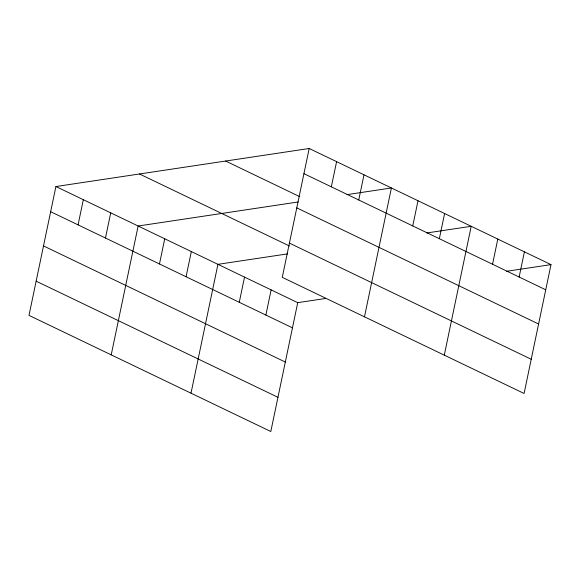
<?xml version="1.0" encoding="UTF-8"?>
<svg xmlns="http://www.w3.org/2000/svg" width="580" height="580" viewBox="0 0 580 580"><rect width="100%" height="100%" fill="white"/><g stroke="black" fill="none" stroke-linecap="round" stroke-linejoin="round"><path stroke-width="0.87" d="M309.191 148.487L282.271 277.341L524.081 393.472L551 264.618L309.191 148.487L55.919 186.528L29 315.382L270.809 431.513L297.728 302.659L325.59 298.475M78.061 224.873L83.324 199.687M105.466 238.032L110.729 212.853M111.215 354.866L138.134 226.012L298.258 201.963M159.471 263.973L164.734 238.786M186.071 276.74L191.335 251.561M191.008 393.189L217.935 264.335L287.579 253.873M239.272 302.289L244.528 277.11M265.872 315.063L271.128 289.884M331.332 186.832L336.596 161.646M358.737 199.991L364.001 174.812M364.486 316.825L391.406 187.971L347.007 194.641M412.742 225.924L418.006 200.745M439.343 238.699L444.606 213.52M444.28 355.149L471.207 226.294L426.8 232.964M492.543 264.248L497.799 239.069M519.143 277.023L524.4 251.843M506.601 271.288L551 264.618M303.927 173.666L545.736 289.797M225.613 161.037L299.766 196.656M296.786 207.879L538.595 324.01M289.42 243.129L531.229 359.259M139.497 173.971L289.42 245.978M55.919 186.528L297.728 302.659M50.656 211.707L292.465 327.838M43.514 245.92L285.324 362.05M36.148 281.169L277.958 397.3"/></g></svg>
